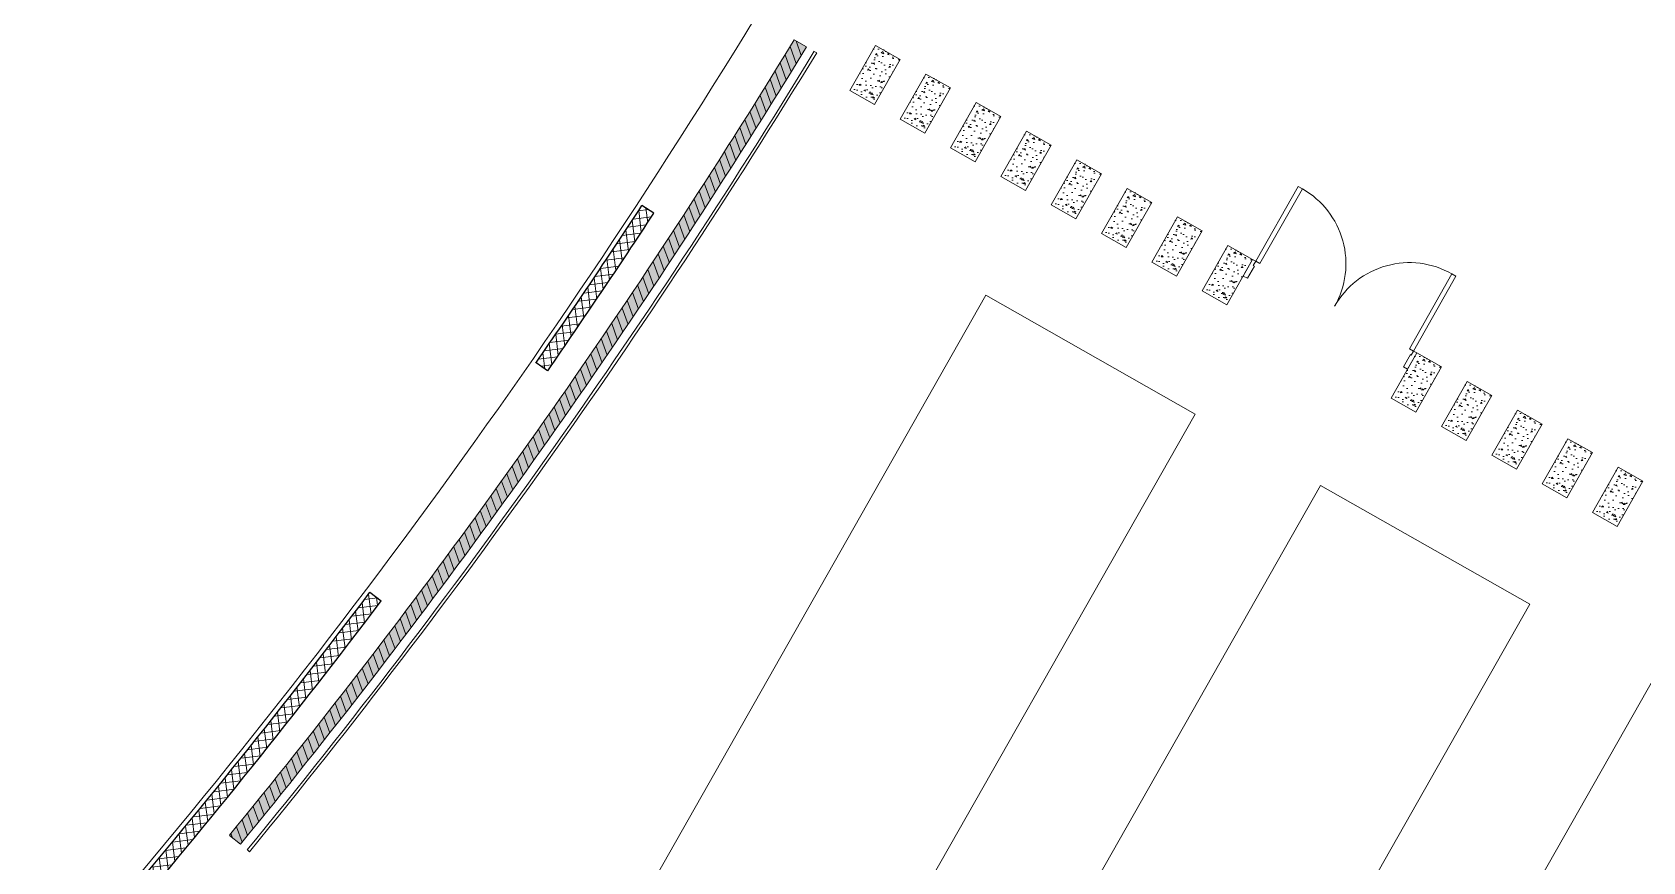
# Model space of a CAD drawing. Header units: inches. Extents: x 13084 to 220150, y 6494 to 167180.
# Drawn here: x 143773 to 160829, y 46002 to 54785 of the extents above; entities that cross this region are included whole.
import ezdxf

# ---------------------------------------------------------------- set-up
doc = ezdxf.new("R2010")
doc.units = ezdxf.units.IN
doc.header["$MEASUREMENT"] = 0
for name, color, linetype, lineweight in [('Ground Floor$0$A-G250-G-Walls-Precast-Concrete', 7, 'Continuous', 15), ('Ground Floor$0$A-G250-M-Walls-Blockwork', 7, 'Continuous', 25), ('Ground Floor$0$A-G250-M-Walls-Concrete', 7, 'Continuous', 20), ('Ground Floor$0$A-G252-H-Internal-Walls', 251, 'Continuous', 9), ('Ground Floor$0$A-G262-H-Precast-Panel', 251, 'Continuous', 5), ('Ground Floor$0$A-G312-M-Wall-Cladding-Panel', 7, 'Continuous', 9), ('Ground Floor$0$A-G312-M-Wall-Finish-Plaster', 7, 'Continuous', 15), ('Ground Floor$0$A-G322-M-Door', 251, 'Continuous', 15), ('Ground Floor$0$A-G52-M-Plinth', 251, 'Continuous', 9)]:
    doc.layers.add(name, color=color, linetype=linetype, lineweight=lineweight)
pattern_1 = [(7, (31615.24, 164129.57), (-9.67338, 78.78335), []), (97, (31615.24, 164129.57), (-78.78335, -9.67338), [])]

msp = doc.modelspace()

# ---------------------------------------------------------------- hatches: boundary and pattern name
at = {"layer": 'Ground Floor$0$A-G252-H-Internal-Walls'}
h = msp.add_hatch(dxfattribs=at)
h.set_pattern_fill('AR-CONC', color=256, angle=122.4695, style=0)
h.set_pattern_definition([(337.93597, (312368.42, -2516.13), (153.48778, 99.43244), [19.05, -209.55]), (32.93597, (312368.42, -2516.13), (58.37106, -185.30385), [15.24, -167.64]), (287.48497, (312381.2, -2507.85), (211.859, -85.87033), [16.19, -178.09]), (341.75177, (312392.22, -2561.01), (219.79447, 164.13956), [28.575, -314.325]), (291.30037, (312410.53, -2547.34), (325.65498, -107.37324), [24.285, -267.135]), (36.75197, (312392.22, -2561.01), (325.6551, -107.37267), [22.86, -251.46]), (6.93597, (312408.7, -2537.9), (86.03763, 161.37793), [19.05, -209.55]), (61.93597, (312408.7, -2537.9), (140.88957, -133.77155), [15.24, -167.64]), (316.48457, (312415.88, -2524.45), (226.92702, 27.60582), [16.19, -178.09]), (350.435974, (312368.42, -2516.134), (42.341428, -73.255017), [0, -165.608, 0, -170.18, 0, -168.275]), (20.435974, (312368.42, -2516.13), (105.966336, -57.202715), [0, -97.028, 0, -161.798, 0, -64.135]), (60.435974, (312318.376, -2542.67), (117.10662, 68.58329), [0, -63.5, 0, -198.12, 0, -262.89]), (70.435974, (312295.94, -2554.57), (142.77985, 46.93266), [0, -82.55, 0, -131.572, 0, -186.69])])
h.paths.add_polyline_path([(152692, 54020), (152432, 54168), (152703, 54646), (152964, 54498)])
h = msp.add_hatch(dxfattribs=at)
h.set_pattern_fill('AR-CONC', color=256, angle=122.4695, style=0)
h.set_pattern_definition([(337.93597, (312901.54, -2818.92), (153.48778, 99.43244), [19.05, -209.55]), (32.93597, (312901.54, -2818.92), (58.37106, -185.30385), [15.24, -167.64]), (287.48497, (312914.33, -2810.63), (211.859, -85.87033), [16.19, -178.09]), (341.75177, (312925.34, -2863.8), (219.79447, 164.13956), [28.575, -314.325]), (291.30037, (312943.65, -2850.12), (325.65498, -107.37324), [24.285, -267.135]), (36.75197, (312925.34, -2863.8), (325.6551, -107.37267), [22.86, -251.46]), (6.93597, (312941.83, -2840.68), (86.03763, 161.37793), [19.05, -209.55]), (61.93597, (312941.83, -2840.68), (140.88957, -133.77155), [15.24, -167.64]), (316.48457, (312949, -2827.23), (226.92702, 27.60582), [16.19, -178.09]), (350.435974, (312901.54, -2818.92), (42.341428, -73.255017), [0, -165.608, 0, -170.18, 0, -168.275]), (20.435974, (312901.54, -2818.92), (105.966336, -57.202715), [0, -97.028, 0, -161.798, 0, -64.135]), (60.435974, (312851.495, -2845.46), (117.10662, 68.58329), [0, -63.5, 0, -198.12, 0, -262.89]), (70.435974, (312829.06, -2857.36), (142.77985, 46.93266), [0, -82.55, 0, -131.572, 0, -186.69])])
h.paths.add_polyline_path([(153226, 53717), (152965, 53865), (153236, 54343), (153497, 54195)])
h = msp.add_hatch(dxfattribs=at)
h.set_pattern_fill('AR-CONC', color=256, angle=122.4695, style=0)
h.set_pattern_definition([(337.93597, (313434.66, -3121.71), (153.48778, 99.43244), [19.05, -209.55]), (32.93597, (313434.66, -3121.7), (58.37106, -185.30385), [15.24, -167.64]), (287.48497, (313447.45, -3113.42), (211.859, -85.87033), [16.19, -178.09]), (341.75177, (313458.46, -3166.59), (219.79447, 164.13956), [28.575, -314.325]), (291.30037, (313476.77, -3152.9), (325.65498, -107.37324), [24.285, -267.135]), (36.75197, (313458.46, -3166.6), (325.6551, -107.37267), [22.86, -251.46]), (6.93597, (313474.95, -3143.47), (86.03763, 161.37793), [19.05, -209.55]), (61.93597, (313474.95, -3143.47), (140.88957, -133.77155), [15.24, -167.64]), (316.48457, (313482.12, -3130.02), (226.92702, 27.60582), [16.19, -178.09]), (350.435974, (313434.656, -3121.71), (42.341428, -73.255017), [0, -165.608, 0, -170.18, 0, -168.275]), (20.435974, (313434.66, -3121.71), (105.966336, -57.202715), [0, -97.028, 0, -161.798, 0, -64.135]), (60.435974, (313384.615, -3148.244), (117.10662, 68.58329), [0, -63.5, 0, -198.12, 0, -262.89]), (70.435974, (313362.17, -3160.14), (142.77985, 46.93266), [0, -82.55, 0, -131.572, 0, -186.69])])
h.paths.add_polyline_path([(153759, 53414), (153498, 53562), (153769, 54040), (154030, 53892)])
h = msp.add_hatch(dxfattribs=at)
h.set_pattern_fill('AR-CONC', color=256, angle=122.4695, style=0)
h.set_pattern_definition([(337.93597, (313967.78, -3424.5), (153.48778, 99.43244), [19.05, -209.55]), (32.93597, (313967.78, -3424.5), (58.37106, -185.30385), [15.24, -167.64]), (287.48497, (313980.57, -3416.2), (211.859, -85.87033), [16.19, -178.09]), (341.75177, (313991.57, -3469.37), (219.79447, 164.13956), [28.575, -314.325]), (291.30037, (314009.9, -3455.7), (325.65498, -107.37324), [24.285, -267.135]), (36.75197, (313991.57, -3469.37), (325.6551, -107.37267), [22.86, -251.46]), (6.93597, (314008.07, -3446.26), (86.03763, 161.37793), [19.05, -209.55]), (61.93597, (314008.07, -3446.26), (140.88957, -133.77155), [15.24, -167.64]), (316.48457, (314015.23, -3432.8), (226.92702, 27.60582), [16.19, -178.09]), (350.435974, (313967.776, -3424.495), (42.341428, -73.255017), [0, -165.608, 0, -170.18, 0, -168.275]), (20.435974, (313967.78, -3424.495), (105.966336, -57.202715), [0, -97.028, 0, -161.798, 0, -64.135]), (60.435974, (313917.734, -3451.03), (117.10662, 68.58329), [0, -63.5, 0, -198.12, 0, -262.89]), (70.435974, (313895.29, -3462.93), (142.77985, 46.93266), [0, -82.55, 0, -131.572, 0, -186.69])])
h.paths.add_polyline_path([(154292, 53111), (154031, 53259), (154302, 53738), (154563, 53590)])
h = msp.add_hatch(dxfattribs=at)
h.set_pattern_fill('AR-CONC', color=256, angle=122.4695, style=0)
h.set_pattern_definition([(337.93597, (314500.9, -3727.28), (153.48778, 99.43244), [19.05, -209.55]), (32.93597, (314500.9, -3727.28), (58.37106, -185.30385), [15.24, -167.64]), (287.48497, (314513.69, -3719), (211.859, -85.87033), [16.19, -178.09]), (341.75177, (314524.7, -3772.16), (219.79447, 164.13956), [28.575, -314.325]), (291.30037, (314543, -3758.48), (325.65498, -107.37324), [24.285, -267.135]), (36.75197, (314524.7, -3772.16), (325.6551, -107.37267), [22.86, -251.46]), (6.93597, (314541.18, -3749.04), (86.03763, 161.37793), [19.05, -209.55]), (61.93597, (314541.18, -3749.04), (140.88957, -133.77155), [15.24, -167.64]), (316.48457, (314548.35, -3735.6), (226.92702, 27.60582), [16.19, -178.09]), (350.435974, (314500.895, -3727.28), (42.341428, -73.255017), [0, -165.608, 0, -170.18, 0, -168.275]), (20.435974, (314500.895, -3727.28), (105.966336, -57.202715), [0, -97.028, 0, -161.798, 0, -64.135]), (60.435974, (314450.85, -3753.82), (117.10662, 68.58329), [0, -63.5, 0, -198.12, 0, -262.89]), (70.435974, (314428.41, -3765.72), (142.77985, 46.93266), [0, -82.55, 0, -131.572, 0, -186.69])])
h.paths.add_polyline_path([(154825, 52809), (154564, 52957), (154836, 53435), (155096, 53287)])
h = msp.add_hatch(dxfattribs=at)
h.set_pattern_fill('AR-CONC', color=256, angle=122.4695, style=0)
h.set_pattern_definition([(337.93597, (315034.01, -4030.07), (153.48778, 99.43244), [19.05, -209.55]), (32.93597, (315034.01, -4030.07), (58.37106, -185.30385), [15.24, -167.64]), (287.48497, (315046.8, -4021.78), (211.859, -85.87033), [16.19, -178.09]), (341.75177, (315057.81, -4074.95), (219.79447, 164.13956), [28.575, -314.325]), (291.30037, (315076.13, -4061.27), (325.65498, -107.37324), [24.285, -267.135]), (36.75197, (315057.8, -4074.95), (325.6551, -107.37267), [22.86, -251.46]), (6.93597, (315074.3, -4051.83), (86.03763, 161.37793), [19.05, -209.55]), (61.93597, (315074.3, -4051.83), (140.88957, -133.77155), [15.24, -167.64]), (316.48457, (315081.47, -4038.38), (226.92702, 27.60582), [16.19, -178.09]), (350.435974, (315034.014, -4030.07), (42.341428, -73.255017), [0, -165.608, 0, -170.18, 0, -168.275]), (20.435974, (315034.01, -4030.07), (105.966336, -57.202715), [0, -97.028, 0, -161.798, 0, -64.135]), (60.435974, (314983.97, -4056.604), (117.10662, 68.58329), [0, -63.5, 0, -198.12, 0, -262.89]), (70.435974, (314961.53, -4068.5), (142.77985, 46.93266), [0, -82.55, 0, -131.572, 0, -186.69])])
h.paths.add_polyline_path([(155358, 52506), (155097, 52654), (155369, 53132), (155630, 52984)])
h = msp.add_hatch(dxfattribs=at)
h.set_pattern_fill('ANSI37', color=256, scale=25, angle=322, style=0)
h.set_pattern_definition(pattern_1)
h.paths.add_polyline_path([(150355, 52869), (150230, 52951, -0.006717), (149108, 51286), (149231, 51201, 0.006717)])
h = msp.add_hatch(dxfattribs=at)
h.set_pattern_fill('AR-CONC', color=256, angle=122.4695, style=0)
h.set_pattern_definition([(337.93597, (315567.13, -4332.86), (153.48778, 99.43244), [19.05, -209.55]), (32.93597, (315567.13, -4332.86), (58.37106, -185.30385), [15.24, -167.64]), (287.48497, (315579.92, -4324.57), (211.859, -85.87033), [16.19, -178.09]), (341.75177, (315590.93, -4377.74), (219.79447, 164.13956), [28.575, -314.325]), (291.30037, (315609.25, -4364.06), (325.65498, -107.37324), [24.285, -267.135]), (36.75197, (315590.93, -4377.74), (325.6551, -107.37267), [22.86, -251.46]), (6.93597, (315607.42, -4354.62), (86.03763, 161.37793), [19.05, -209.55]), (61.93597, (315607.42, -4354.62), (140.88957, -133.77155), [15.24, -167.64]), (316.48457, (315614.6, -4341.17), (226.92702, 27.60582), [16.19, -178.09]), (350.435974, (315567.134, -4332.855), (42.341428, -73.255017), [0, -165.608, 0, -170.18, 0, -168.275]), (20.435974, (315567.13, -4332.855), (105.966336, -57.202715), [0, -97.028, 0, -161.798, 0, -64.135]), (60.435974, (315517.09, -4359.39), (117.10662, 68.58329), [0, -63.5, 0, -198.12, 0, -262.89]), (70.435974, (315494.65, -4371.29), (142.77985, 46.93266), [0, -82.55, 0, -131.572, 0, -186.69])])
h.paths.add_polyline_path([(155891, 52203), (155630, 52351), (155902, 52829), (156163, 52681)])
h = msp.add_hatch(dxfattribs=at)
h.set_pattern_fill('AR-CONC', color=256, angle=92.8749, style=0)
h.set_pattern_definition([(337.93597, (316100.25, -4635.64), (153.48778, 99.43244), [19.05, -209.55]), (32.93597, (316100.25, -4635.64), (58.37106, -185.30385), [15.24, -167.64]), (287.48497, (316113.04, -4627.36), (211.859, -85.87033), [16.19, -178.09]), (341.75177, (316124.05, -4680.52), (219.79447, 164.13956), [28.575, -314.325]), (291.30037, (316142.37, -4666.84), (325.65498, -107.37324), [24.285, -267.135]), (36.75197, (316124.05, -4680.52), (325.6551, -107.37267), [22.86, -251.46]), (6.93597, (316140.54, -4657.4), (86.03763, 161.37793), [19.05, -209.55]), (61.93597, (316140.54, -4657.4), (140.88957, -133.77155), [15.24, -167.64]), (316.48457, (316147.71, -4643.95), (226.92702, 27.60582), [16.19, -178.09]), (350.435974, (316100.25, -4635.64), (42.341428, -73.255017), [0, -165.608, 0, -170.18, 0, -168.275]), (20.435974, (316100.25, -4635.64), (105.966336, -57.202715), [0, -97.028, 0, -161.798, 0, -64.135]), (60.435974, (316050.21, -4662.18), (117.10662, 68.58329), [0, -63.5, 0, -198.12, 0, -262.89]), (70.435974, (316027.77, -4674.08), (142.77985, 46.93266), [0, -82.55, 0, -131.572, 0, -186.69])])
h.paths.add_polyline_path([(156424, 51900), (156163, 52048), (156435, 52527), (156696, 52378)])
h = msp.add_hatch(dxfattribs=at)
h.set_pattern_fill('AR-CONC', color=256, angle=122.4695, style=0)
h.set_pattern_definition([(337.93597, (318100.2, -5771.52), (153.48778, 99.43244), [19.05, -209.55]), (32.93597, (318100.2, -5771.52), (58.37106, -185.30385), [15.24, -167.64]), (287.48497, (318112.99, -5763.23), (211.859, -85.87033), [16.19, -178.09]), (341.75177, (318124, -5816.4), (219.79447, 164.13956), [28.575, -314.325]), (291.30037, (318142.31, -5802.72), (325.65498, -107.37324), [24.285, -267.135]), (36.75197, (318124, -5816.4), (325.6551, -107.37267), [22.86, -251.46]), (6.93597, (318140.49, -5793.28), (86.03763, 161.37793), [19.05, -209.55]), (61.93597, (318140.49, -5793.28), (140.88957, -133.77155), [15.24, -167.64]), (316.48457, (318147.66, -5779.83), (226.92702, 27.60582), [16.19, -178.09]), (350.435974, (318100.2, -5771.52), (42.341428, -73.255017), [0, -165.608, 0, -170.18, 0, -168.275]), (20.435974, (318100.2, -5771.52), (105.966336, -57.202715), [0, -97.028, 0, -161.798, 0, -64.135]), (60.435974, (318050.16, -5798.054), (117.10662, 68.58329), [0, -63.5, 0, -198.12, 0, -262.89]), (70.435974, (318027.72, -5809.95), (142.77985, 46.93266), [0, -82.55, 0, -131.572, 0, -186.69])])
h.paths.add_polyline_path([(158424, 50764), (158163, 50912), (158435, 51391), (158696, 51243)])
h = msp.add_hatch(dxfattribs=at)
h.set_pattern_fill('AR-CONC', color=256, angle=122.4695, style=0)
h.set_pattern_definition([(337.93597, (318633.32, -6074.3), (153.48778, 99.43244), [19.05, -209.55]), (32.93597, (318633.32, -6074.3), (58.37106, -185.30385), [15.24, -167.64]), (287.48497, (318646.11, -6066.02), (211.859, -85.87033), [16.19, -178.09]), (341.75177, (318657.12, -6119.19), (219.79447, 164.13956), [28.575, -314.325]), (291.30037, (318675.43, -6105.5), (325.65498, -107.37324), [24.285, -267.135]), (36.75197, (318657.12, -6119.19), (325.6551, -107.37267), [22.86, -251.46]), (6.93597, (318673.61, -6096.07), (86.03763, 161.37793), [19.05, -209.55]), (61.93597, (318673.6, -6096.07), (140.88957, -133.77155), [15.24, -167.64]), (316.48457, (318680.78, -6082.62), (226.92702, 27.60582), [16.19, -178.09]), (350.435974, (318633.32, -6074.305), (42.341428, -73.255017), [0, -165.608, 0, -170.18, 0, -168.275]), (20.435974, (318633.32, -6074.305), (105.966336, -57.202715), [0, -97.028, 0, -161.798, 0, -64.135]), (60.435974, (318583.28, -6100.84), (117.10662, 68.58329), [0, -63.5, 0, -198.12, 0, -262.89]), (70.435974, (318560.84, -6112.74), (142.77985, 46.93266), [0, -82.55, 0, -131.572, 0, -186.69])])
h.paths.add_polyline_path([(158957, 50461), (158696, 50610), (158968, 51088), (159229, 50940)])
h = msp.add_hatch(dxfattribs=at)
h.set_pattern_fill('AR-CONC', color=256, angle=122.4695, style=0)
h.set_pattern_definition([(337.93597, (319166.44, -6377.09), (153.48778, 99.43244), [19.05, -209.55]), (32.93597, (319166.44, -6377.1), (58.37106, -185.30385), [15.24, -167.64]), (287.48497, (319179.23, -6368.8), (211.859, -85.87033), [16.19, -178.09]), (341.75177, (319190.24, -6421.97), (219.79447, 164.13956), [28.575, -314.325]), (291.30037, (319208.55, -6408.3), (325.65498, -107.37324), [24.285, -267.135]), (36.75197, (319190.24, -6421.97), (325.6551, -107.37267), [22.86, -251.46]), (6.93597, (319206.73, -6398.85), (86.03763, 161.37793), [19.05, -209.55]), (61.93597, (319206.73, -6398.85), (140.88957, -133.77155), [15.24, -167.64]), (316.48457, (319213.9, -6385.4), (226.92702, 27.60582), [16.19, -178.09]), (350.435974, (319166.44, -6377.09), (42.341428, -73.255017), [0, -165.608, 0, -170.18, 0, -168.275]), (20.435974, (319166.44, -6377.09), (105.966336, -57.202715), [0, -97.028, 0, -161.798, 0, -64.135]), (60.435974, (319116.396, -6403.63), (117.10662, 68.58329), [0, -63.5, 0, -198.12, 0, -262.89]), (70.435974, (319093.96, -6415.53), (142.77985, 46.93266), [0, -82.55, 0, -131.572, 0, -186.69])])
h.paths.add_polyline_path([(159490, 50159), (159230, 50307), (159501, 50785), (159762, 50637)])
h = msp.add_hatch(dxfattribs=at)
h.set_pattern_fill('AR-CONC', color=256, angle=122.4695, style=0)
h.set_pattern_definition([(337.93597, (319699.56, -6679.88), (153.48778, 99.43244), [19.05, -209.55]), (32.93597, (319699.56, -6679.88), (58.37106, -185.30385), [15.24, -167.64]), (287.48497, (319712.35, -6671.6), (211.859, -85.87033), [16.19, -178.09]), (341.75177, (319723.36, -6724.76), (219.79447, 164.13956), [28.575, -314.325]), (291.30037, (319741.67, -6711.08), (325.65498, -107.37324), [24.285, -267.135]), (36.75197, (319723.36, -6724.76), (325.6551, -107.37267), [22.86, -251.46]), (6.93597, (319739.85, -6701.64), (86.03763, 161.37793), [19.05, -209.55]), (61.93597, (319739.85, -6701.64), (140.88957, -133.77155), [15.24, -167.64]), (316.48457, (319747.02, -6688.2), (226.92702, 27.60582), [16.19, -178.09]), (350.435974, (319699.56, -6679.88), (42.341428, -73.255017), [0, -165.608, 0, -170.18, 0, -168.275]), (20.435974, (319699.56, -6679.88), (105.966336, -57.202715), [0, -97.028, 0, -161.798, 0, -64.135]), (60.435974, (319649.516, -6706.414), (117.10662, 68.58329), [0, -63.5, 0, -198.12, 0, -262.89]), (70.435974, (319627.08, -6718.31), (142.77985, 46.93266), [0, -82.55, 0, -131.572, 0, -186.69])])
h.paths.add_polyline_path([(160024, 49856), (159763, 50004), (160034, 50482), (160295, 50334)])
h = msp.add_hatch(dxfattribs=at)
h.set_pattern_fill('AR-CONC', color=256, angle=122.4695, style=0)
h.set_pattern_definition([(337.93597, (320232.68, -6982.67), (153.48778, 99.43244), [19.05, -209.55]), (32.93597, (320232.68, -6982.67), (58.37106, -185.30385), [15.24, -167.64]), (287.48497, (320245.47, -6974.38), (211.859, -85.87033), [16.19, -178.09]), (341.75177, (320256.48, -7027.55), (219.79447, 164.13956), [28.575, -314.325]), (291.30037, (320274.8, -7013.87), (325.65498, -107.37324), [24.285, -267.135]), (36.75197, (320256.48, -7027.55), (325.6551, -107.37267), [22.86, -251.46]), (6.93597, (320272.97, -7004.43), (86.03763, 161.37793), [19.05, -209.55]), (61.93597, (320272.97, -7004.43), (140.88957, -133.77155), [15.24, -167.64]), (316.48457, (320280.14, -6990.98), (226.92702, 27.60582), [16.19, -178.09]), (350.435974, (320232.68, -6982.665), (42.341428, -73.255017), [0, -165.608, 0, -170.18, 0, -168.275]), (20.435974, (320232.68, -6982.665), (105.966336, -57.202715), [0, -97.028, 0, -161.798, 0, -64.135]), (60.435974, (320182.635, -7009.2), (117.10662, 68.58329), [0, -63.5, 0, -198.12, 0, -262.89]), (70.435974, (320160.2, -7021.1), (142.77985, 46.93266), [0, -82.55, 0, -131.572, 0, -186.69])])
h.paths.add_polyline_path([(160557, 49553), (160296, 49701), (160567, 50180), (160828, 50031)])
h = msp.add_hatch(dxfattribs=at)
h.set_pattern_fill('ANSI37', color=256, scale=25, angle=322, style=0)
h.set_pattern_definition(pattern_1)
h.paths.add_polyline_path([(147469, 48766), (147349, 48856, -0.014863), (144570, 45393), (144683, 45294, 0.014867)])
at = {"layer": 'Ground Floor$0$A-G262-H-Precast-Panel'}
h = msp.add_hatch(dxfattribs=at)
h.set_pattern_fill('ANSI31', color=256, scale=25, angle=65, style=0)
h.set_pattern_definition([(110, (31615.24, 164129.57), (-74.5881, -27.14785), [])])
h.paths.add_polyline_path([(151170, 53344, 0.005064), (151973, 54630), (151842, 54704, -0.005048), (151043, 53425, -0.029569), (145861, 46282), (145977, 46187, 0.029569)])
h = msp.add_hatch(dxfattribs=at)
h.set_pattern_fill('AR-CONC', color=256, style=0)
h.set_pattern_definition([(50, (31615.24, 164129.57), (182.18467, -15.93909), [19.05, -209.55]), (355, (31615.24, 164129.57), (-35.24283, 191.05664), [15.24, -167.64]), (100.451, (31630.42, 164128.24), (146.9425, 175.11669), [16.19, -178.09]), (46.1842, (31615.24, 164180.37), (271.07904, -42.04233), [28.575, -314.325]), (96.6356, (31637.83, 164176.87), (237.40423, 247.42556), [24.285, -267.135]), (351.184, (31615.24, 164180.37), (237.4046, 247.4251), [22.86, -251.46]), (21, (31640.64, 164167.67), (151.61488, -102.26552), [19.05, -209.55]), (326, (31640.64, 164167.67), (61.80203, 184.18797), [15.24, -167.64]), (71.4514, (31653.27, 164159.15), (213.41649, 81.92286), [16.19, -178.09]), (37.5, (31615.24, 164129.57), (3.088603, 84.55504), [0, -165.608, 0, -170.18, 0, -168.275]), (7.5, (31615.24, 164129.57), (66.819663, 100.180575), [0, -97.028, 0, -161.798, 0, -64.135]), (327.5, (31558.6, 164129.57), (135.590595, -5.728744), [0, -63.5, 0, -198.12, 0, -262.89]), (317.5, (31533.2, 164129.57), (148.12918, 25.42649), [0, -82.55, 0, -131.572, 0, -186.69])])
h.paths.add_polyline_path([(151170, 53344, 0.005064), (151973, 54630), (151842, 54704, -0.005048), (151043, 53425, -0.029569), (145861, 46282), (145977, 46187, 0.029569)])

# ---------------------------------------------------------------- linework, layer by layer
at = {"layer": 'Ground Floor$0$A-G250-G-Walls-Precast-Concrete'}
for p, q in [((151973, 54630), (151842, 54704)), ((145977, 46187, 0), (145861, 46282, 0))]:
    msp.add_line(p, q, dxfattribs=at)
for radius, start, end in [(74675, 327.42553, 328.58252), (74825, 327.42554, 328.58618), (74675, 320.65084, 327.42553), (74825, 320.65088, 327.42554)]:
    msp.add_arc((88115, 93630, 0), radius, start, end, dxfattribs=at)
at = {"layer": 'Ground Floor$0$A-G250-M-Walls-Blockwork'}
for p, q in [((150355, 52869, 0), (150230, 52951, 0)), ((149231, 51201, 0), (149108, 51286)), ((147349, 48856, 0), (147469, 48766, 0))]:
    msp.add_line(p, q, dxfattribs=at)
for radius, start, end in [(74713, 325.25058, 326.79409), (74863, 325.25475, 326.79406), (74713, 319.54794, 322.95413), (74863, 319.54709, 322.95406)]:
    msp.add_arc((87717, 93867, 0), radius, start, end, dxfattribs=at)
at = {"layer": 'Ground Floor$0$A-G250-M-Walls-Concrete'}
for points in [[(152432, 54168), (152703, 54646), (152964, 54498), (152692, 54020)], [(152965, 53865), (153236, 54343), (153497, 54195), (153226, 53717)], [(153498, 53562), (153769, 54040), (154030, 53892), (153759, 53414)], [(154031, 53259), (154302, 53738), (154563, 53590), (154292, 53111)], [(154564, 52957), (154836, 53435), (155096, 53287), (154825, 52809)], [(155097, 52654), (155369, 53132), (155630, 52984), (155358, 52506)], [(155630, 52351), (155902, 52829), (156163, 52681), (155891, 52203)], [(156163, 52048), (156435, 52527), (156696, 52378), (156424, 51900)], [(158163, 50912), (158435, 51391), (158696, 51243), (158424, 50764)], [(158696, 50610), (158968, 51088), (159229, 50940), (158957, 50461)], [(159230, 50307), (159501, 50785), (159762, 50637), (159490, 50159)], [(159763, 50004), (160034, 50482), (160295, 50334), (160024, 49856)], [(160296, 49701), (160567, 50180), (160828, 50031), (160557, 49553)]]:
    msp.add_lwpolyline(points, close=True, dxfattribs=at)
at = {"layer": 'Ground Floor$0$A-G312-M-Wall-Cladding-Panel'}
for p, q in [((152082, 54568), (152055, 54583)), ((146051, 46127), (146074, 46108))]:
    msp.add_line(p, q, dxfattribs=at)
for radius, end in [(74924, 328.5887), (74954, 328.58943)]:
    msp.add_arc((88111, 93632), radius, 320.65152, end, dxfattribs=at)
at = {"layer": 'Ground Floor$0$A-G312-M-Wall-Finish-Plaster'}
msp.add_arc((87717, 93867, 0), 74663, 318.65821, 329.24047, dxfattribs=at)
at = {"layer": 'Ground Floor$0$A-G322-M-Door'}
for points in [[(156772, 52335), (156729, 52360), (157180, 53151), (157224, 53126), (156772, 52335)], [(158358, 51434), (158402, 51409), (158850, 52202), (158806, 52227), (158358, 51434)]]:
    msp.add_lwpolyline(points, dxfattribs=at)
for points in [[(156715, 52310), (156704, 52316), (156729, 52360), (156696, 52378), (156597, 52204), (156641, 52180)], [(158367, 51372), (158377, 51366), (158402, 51409), (158435, 51391), (158336, 51217), (158293, 51241)]]:
    msp.add_lwpolyline(points, close=True, dxfattribs=at)
for centre, start, end in [((156775, 52335), 330.3402, 60.4271), ((158357, 51436), 60.3838, 150.4707)]:
    msp.add_arc(centre, 910, start, end, dxfattribs=at)
at = {"layer": 'Ground Floor$0$A-G52-M-Plinth', "elevation": 0}
for points in [[(153872, 52000), (156087, 50742), (152591, 44585), (150375, 45844), (153872, 52000)], [(157417, 49987), (159633, 48728), (156136, 42572), (153920, 43830), (157417, 49987)], [(160962, 47973), (163178, 46715), (159681, 40559), (157466, 41817), (160962, 47973)]]:
    msp.add_lwpolyline(points, dxfattribs=at)

doc.saveas('drawing.dxf')
